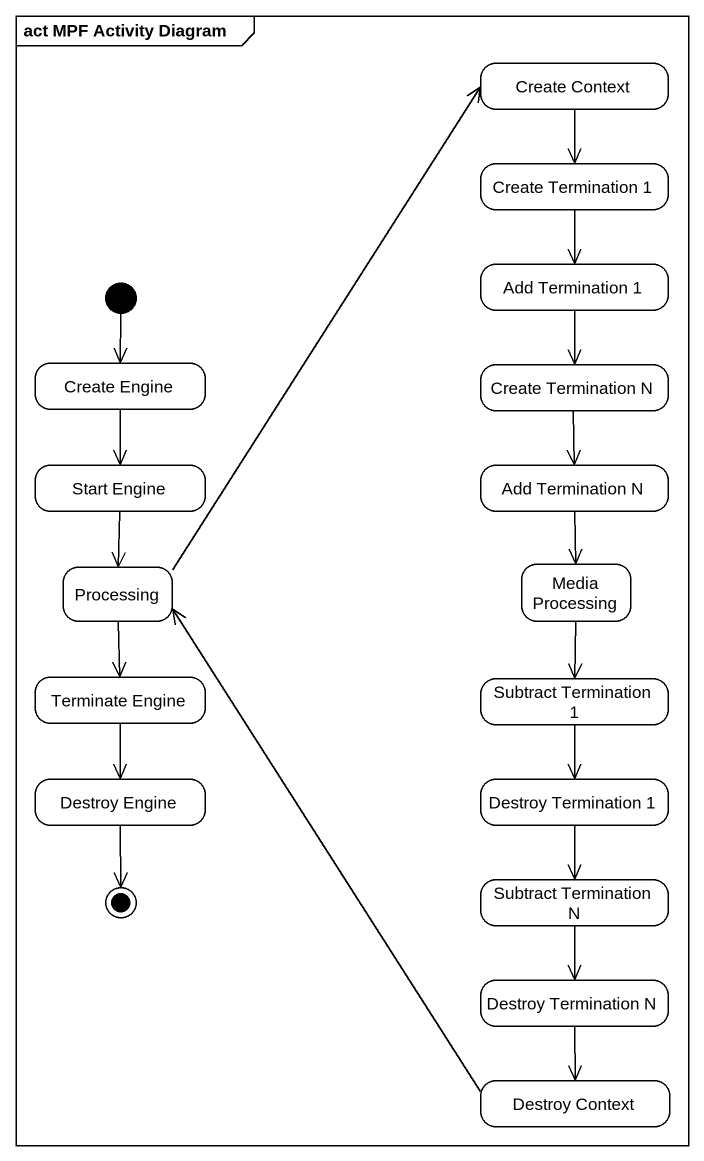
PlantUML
@startuml
mainframe act MPF Activity Diagram
hide empty description
state "Create Context" as Create_Context
state "Create Termination 1" as Create_Termination_1
state "Add Termination 1" as Add_Termination_1
state "Create Engine" as Create_Engine
state "Create Termination N" as Create_Termination_N
state "Start Engine" as Start_Engine
state "Add Termination N" as Add_Termination_N
state Processing
state "Media Processing" as Media_Processing
state "Terminate Engine" as Terminate_Engine
state "Subtract Termination 1" as Subtract_Termination_1
state "Destroy Engine" as Destroy_Engine
state "Destroy Termination 1" as Destroy_Termination_1
state "Subtract Termination N" as Subtract_Termination_N
state "Destroy Termination N" as Destroy_Termination_N
state "Destroy Context" as Destroy_Context
[*] --> Create_Engine
Create_Context --> Create_Termination_1
Create_Termination_1 --> Add_Termination_1
Add_Termination_1 --> Create_Termination_N
Create_Engine --> Start_Engine
Create_Termination_N --> Add_Termination_N
Start_Engine --> Processing
Add_Termination_N --> Media_Processing
Processing -up-> Create_Context
Processing --> Terminate_Engine
Media_Processing --> Subtract_Termination_1
Terminate_Engine --> Destroy_Engine
Subtract_Termination_1 --> Destroy_Termination_1
Destroy_Termination_1 --> Subtract_Termination_N
Subtract_Termination_N --> Destroy_Termination_N
Destroy_Termination_N --> Destroy_Context
Destroy_Context -up-> Processing
Destroy_Engine --> [*]
@enduml
